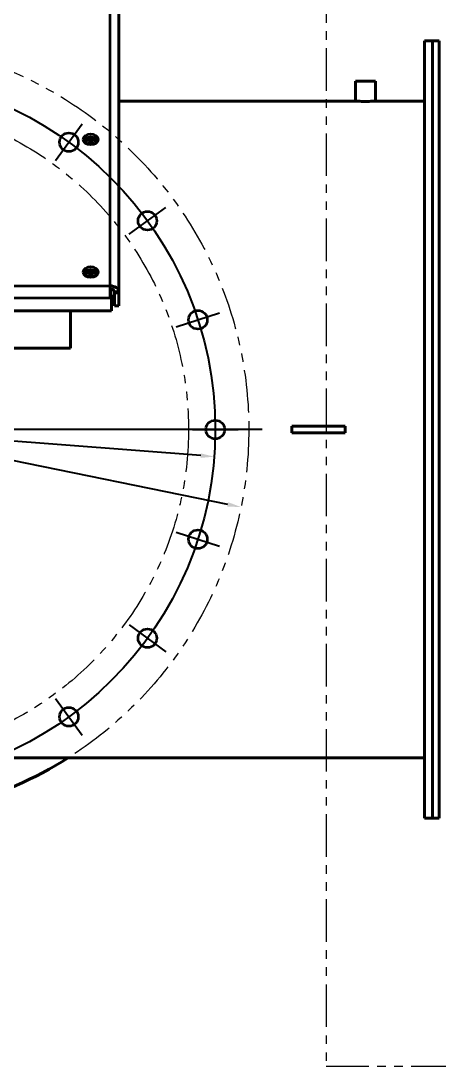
# Model space of a CAD drawing. Header units: millimetres. Extents: x 0 to 5945, y 0 to 4205.
# Drawn here: x 2204 to 2516, y 2940 to 3720 of the extents above; entities that cross this region are included whole.
import ezdxf

# ---------------------------------------------------------------- set-up
doc = ezdxf.new("R2010")
doc.units = ezdxf.units.MM
doc.header["$LTSCALE"] = 5
doc.linetypes.add('PHANTOM', pattern=[63.5, 31.75, -6.35, 6.35, -6.35, 6.35, -6.35])
for name, color, linetype, lineweight in [('가시적인 것(ISO)', 3, 'Continuous', 40), ('가시적인 좁은 것(ISO)', 3, 'Continuous', 35), ('중심 표식(ISO)', 1, 'Continuous', 25), ('중심선(ISO)', 1, 'Continuous', 25), ('참조(ISO)', 6, 'Continuous', 35), ('치수(ISO)', 2, 'Continuous', 25)]:
    doc.layers.add(name, color=color, linetype=linetype, lineweight=lineweight)
doc.styles.add('치수 텍스트_PSTEK_POSCO', font='isocp.shx')
doc.dimstyles.new('치수_PSTEK_POSCO', dxfattribs={"dimscale": 5, "dimtxt": 3, "dimasz": 2, "dimexe": 2, "dimexo": 2.5, "dimgap": 1, "dimtad": 1, "dimrnd": 1e-08, "dimdsep": 46, "dimtxsty": '치수 텍스트_PSTEK_POSCO', "dimcen": 0.09, "dimdle": 10, "dimclrd": 7, "dimclre": 7, "dimclrt": 2, "dimadec": 1, "dimazin": 2, "dimtfac": 1, "dimtmove": 0, "dimatfit": 3, "dimfxl": 0, "dimtolj": 1, "dimlwd": -1, "dimlwe": -1, "dimarcsym": 0})

# ---------------------------------------------------------------- blocks, each defined once
blk = doc.blocks.new('*D51')
at = {"layer": 'Defpoints', "color": 0}
for p in [(1799.71, 3472.59), (2368.05, 3356.89)]:
    blk.add_point(p, dxfattribs=at)
at = {"layer": '치수(ISO)', "color": 7}
for p, q in [((1799.71, 3472.59), (1639.07, 3505.3)), ((2358.25, 3358.88), (1809.51, 3470.6))]:
    blk.add_line(p, q, dxfattribs=at)
for points in [[(1809.84, 3472.23), (1809.18, 3468.96), (1799.71, 3472.59)], [(2358.58, 3360.51), (2357.92, 3357.25), (2368.05, 3356.89)]]:
    blk.add_solid(points, dxfattribs=at)
at = {"layer": '치수(ISO)', "color": 2, "insert": (1646.46, 3516.55), "char_height": 15, "attachment_point": 4, "rotation": 348.49273, "style": '치수 텍스트_PSTEK_POSCO'}
blk.add_mtext('\\A1;∅580', dxfattribs=at)
blk = doc.blocks.new('*D52')
at = {"layer": 'Defpoints', "color": 0}
for p in [(1819.66, 3434.99), (2348.11, 3394.49)]:
    blk.add_point(p, dxfattribs=at)
at = {"layer": '치수(ISO)', "color": 7}
for p, q in [((1819.66, 3434.99), (1620.03, 3450.29)), ((2338.13, 3395.25), (1829.63, 3434.22))]:
    blk.add_line(p, q, dxfattribs=at)
for points in [[(1829.75, 3435.89), (1829.5, 3432.56), (1819.66, 3434.99)], [(2338.26, 3396.91), (2338.01, 3393.59), (2348.11, 3394.49)]]:
    blk.add_solid(points, dxfattribs=at)
at = {"layer": '치수(ISO)', "color": 2, "insert": (1625.97, 3462.37), "char_height": 15, "attachment_point": 4, "rotation": 355.61742, "style": '치수 텍스트_PSTEK_POSCO'}
blk.add_mtext('\\A1;∅530', dxfattribs=at)

msp = doc.modelspace()

# ---------------------------------------------------------------- linework, layer by layer
at = {"layer": '가시적인 것(ISO)'}
for p, q in [((2276.8806, 3736.0479), (2276.8806, 3517.4105)), ((2504.8806, 3704.7386), (2504.8806, 3124.7386)), ((2510.8806, 3704.7386), (2504.8806, 3704.7386)), ((2510.8806, 3704.7386), (2510.8806, 3124.7386)), ((2510.8806, 3704.7386), (2510.8806, 3124.7386)), ((2515.8806, 3704.7386), (2510.8806, 3704.7386)), ((2515.8806, 3124.7386), (2515.8806, 3704.7386)), ((2468.3806, 3674.7386), (2453.3806, 3674.7386)), ((2453.3806, 3674.7386), (2453.3806, 3659.7386)), ((2468.3806, 3674.7386), (2468.3806, 3659.7386)), ((2453.3806, 3659.7386), (2276.8806, 3659.7386)), ((2504.8806, 3659.7386), (2468.3806, 3659.7386)), ((2270.4806, 3512.885), (2270.4806, 3521.936)), ((2270.4806, 3519.3904), (2270.8806, 3519.3904)), ((2270.8806, 3519.3904), (2270.8806, 3519.6732)), ((2270.8806, 3517.269), (2270.8806, 3519.3904)), ((2270.4806, 3517.269), (2270.8806, 3517.269)), ((2270.4806, 3517.269), (2270.8806, 3517.269)), ((2270.4806, 3515.1477), (2271.4179, 3515.1477)), ((2270.4806, 3512.885), (2271.4179, 3512.885)), ((2270.8806, 3517.269), (2270.8806, 3515.1477)), ((2271.4179, 3515.1477), (2271.4179, 3512.885)), ((2271.4179, 3512.885), (2271.4179, 3503.2683)), ((2273.6806, 3517.4105), (2273.6806, 3516.7477)), ((2273.6806, 3517.4105), (2276.8806, 3517.4105)), ((2273.6806, 3516.7477), (2273.6806, 3507.1311)), ((2273.6806, 3516.7477), (2276.8806, 3516.7477)), ((2276.8806, 3516.7477), (2276.8806, 3517.4105)), ((2276.8806, 3507.1311), (2276.8806, 3516.7477)), ((2271.4179, 3503.2683), (1910.3433, 3503.2683)), ((2240.8806, 3503.2683), (2240.8806, 3475.3469)), ((2273.6806, 3507.1311), (2276.8806, 3507.1311)), ((2240.8806, 3475.3469), (1940.8806, 3475.3469)), ((2445.8806, 3417.2386), (2405.8806, 3417.2386)), ((2405.8806, 3417.2386), (2405.8806, 3412.2386)), ((2445.8806, 3417.2386), (2445.8806, 3412.2386)), ((2405.8806, 3412.2386), (2445.8806, 3412.2386)), ((2504.8806, 3169.7386), (2158.8806, 3169.7386)), ((2510.8806, 3124.7386), (2504.8806, 3124.7386)), ((2515.8806, 3124.7386), (2510.8806, 3124.7386))]:
    msp.add_line(p, q, dxfattribs=at)
msp.add_arc((2083.8806, 3414.7386), 290, 284.9882345, 302.3465321, dxfattribs=at)
for centre in [(2255.8806, 3631.2547), (2255.8806, 3532.2597)]:
    msp.add_ellipse(centre, major_axis=(-5.5, 0), ratio=0.70710678, dxfattribs=at)
for centre, major_axis, start_param, end_param in [((2255.8806, 3628.9919), (-5.5, 0), 3.43676954, 5.98800842), ((2255.8806, 3628.9919), (5.5, 0), 0.29517689, 2.84641577), ((2255.8806, 3626.8706), (5.5, 0), 0.59878148, 2.54281118), ((2255.8806, 3626.8706), (-5.5, 0), 3.74037413, 5.68440383), ((2255.8806, 3624.6079), (-5.5, 0), 4.16626769, 5.25851027), ((2255.8806, 3529.997), (-5.5, 0), 3.43676954, 5.98800842), ((2255.8806, 3529.997), (5.5, 0), 0.29517689, 2.84641577), ((2255.8806, 3527.8756), (5.5, 0), 0.59878148, 2.54281118), ((2255.8806, 3527.8756), (-5.5, 0), 3.74037413, 5.68440383), ((2255.8806, 3525.6129), (-5.5, 0), 4.16626769, 5.25851027), ((2270.4806, 3517.4105), (6.4, 0), 0, 1.57079633), ((2270.4806, 3517.4105), (3.2, 0), 0, 1.4454685)]:
    msp.add_ellipse(centre, major_axis=major_axis, ratio=0.70710678, start_param=start_param, end_param=end_param, dxfattribs=at)
for points, knots in [([(2460.8806, 3659.6237), (2459.9388, 3659.6237), (2458.9343, 3659.6297), (2457.0865, 3659.6514), (2456.2432, 3659.6667), (2454.9114, 3659.6956), (2454.3343, 3659.7109), (2453.5688, 3659.7326), (2453.4559, 3659.7362), (2453.3806, 3659.7386)], [0, 0, 0, 0, 0.28253395, 0.28253395, 0.56506791, 0.56506791, 0.84760186, 0.84760186, 1.1301358, 1.1301358, 1.1301358, 1.1301358]), ([(2468.3806, 3659.7386), (2468.3053, 3659.7362), (2468.1924, 3659.7326), (2467.427, 3659.7109), (2466.8498, 3659.6956), (2465.518, 3659.6667), (2464.6747, 3659.6514), (2462.8269, 3659.6297), (2461.8224, 3659.6237), (2460.8806, 3659.6237)], [3.39040741, 3.39040741, 3.39040741, 3.39040741, 3.67294135, 3.67294135, 3.9554753, 3.9554753, 4.23800926, 4.23800926, 4.52054321, 4.52054321, 4.52054321, 4.52054321])]:
    msp.add_open_spline(points, degree=3, knots=knots, dxfattribs=at)
at = {"layer": '가시적인 좁은 것(ISO)'}
for p, q in [((2270.4806, 3521.936), (2270.4806, 3740.5734)), ((1911.2806, 3521.936), (2270.4806, 3521.936)), ((2270.4806, 3512.885), (1911.2806, 3512.885))]:
    msp.add_line(p, q, dxfattribs=at)
at = {"layer": '중심 표식(ISO)', "linetype": 'Continuous'}
for p, q in [((2229.6514, 3615.3748), (2249.636, 3642.8814)), ((2284.5168, 3560.5093), (2312.0234, 3580.494)), ((2319.7426, 3491.3748), (2352.0785, 3501.8814)), ((2383.8806, 3414.7386), (1783.8806, 3414.7386)), ((2331.8806, 3414.7386), (2365.8806, 3414.7386)), ((2319.7426, 3338.1023), (2352.0785, 3327.5958)), ((2284.5168, 3268.9678), (2312.0234, 3248.9831)), ((2229.6514, 3214.1023), (2249.636, 3186.5958))]:
    msp.add_line(p, q, dxfattribs=at)
at = {"layer": '중심선(ISO)', "linetype": 'Continuous'}
msp.add_circle((2083.8806, 3414.7386), 265, dxfattribs=at)
at = {"layer": '참조(ISO)', "color": 6, "linetype": 'PHANTOM', "lineweight": 0, "ltscale": 0.2}
for p, q in [((2431.5806, 3889.7386), (2431.5806, 2939.7386)), ((2431.5806, 2939.7386), (3631.5806, 2939.7386))]:
    msp.add_line(p, q, dxfattribs=at)
for radius in [290, 245]:
    msp.add_circle((2083.8806, 3414.7386), radius, dxfattribs=at)
at = {"layer": '참조(ISO)'}
for centre in [(2239.6437, 3629.1281), (2298.2701, 3570.5017), (2335.9106, 3496.6281), (2348.8806, 3414.7386), (2335.9106, 3332.8491), (2298.2701, 3258.9755), (2239.6437, 3200.3491)]:
    msp.add_circle(centre, 7, dxfattribs=at)

# ---------------------------------------------------------------- dimensions: what is measured, and where the dimension line sits
at = {"layer": '치수(ISO)', "color": 7}
for p1, p2, picture, middle in [((2368.0514, 3356.8858), (1799.7098, 3472.5913), '*D51', (1663.8162, 3500.2572)), ((2348.1058, 3394.4883), (1819.6555, 3434.9888), '*D52', (1645.2152, 3448.3579))]:
    dim = msp.add_diameter_dim_2p(p1=p1, p2=p2, dimstyle='치수_PSTEK_POSCO', override={"dimdec": 2, "dimlfac": 1, "dimtp": 0, "dimtm": 0, "dimtdec": 2, "dimatfit": 2}, dxfattribs=at)
    dim.commit()
    dim.dimension.update_dxf_attribs({"geometry": picture, "text_midpoint": middle, "dimtype": 163})

doc.saveas('drawing.dxf')
